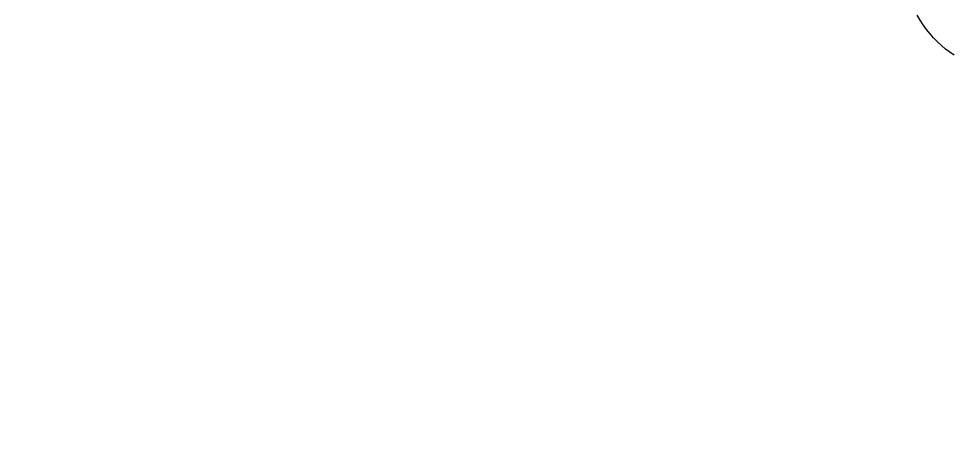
# Model space of a CAD drawing. Header units: millimetres. Extents: x 10665 to 29906, y -6125 to 7364.
# Drawn here: x 21753 to 22910, y -2535 to -2002 of the extents above; entities that cross this region are included whole.
import ezdxf

# ---------------------------------------------------------------- set-up
doc = ezdxf.new("R2010")
doc.units = ezdxf.units.MM
for name, color, linetype in [('DIKOM_ОБЪЕКТ', 7, 'Continuous'), ('DIKOM_РАЗМЕР_ЗОНА', 7, 'Continuous'), ('DIKOM_РАЗМЕР_ОБЪЕКТА', 7, 'Continuous')]:
    doc.layers.add(name, color=color, linetype=linetype)
doc.styles.add('style1', font='arial.ttf', dxfattribs={"width": 0.8})
doc.dimstyles.new('1-50', dxfattribs={"dimtxt": 300, "dimasz": 200, "dimexe": 100, "dimexo": 0, "dimgap": 100, "dimtad": 1, "dimdec": 0, "dimtxsty": 'style1', "dimcen": 0, "dimclrd": 7, "dimclre": 7, "dimadec": 1, "dimazin": 2, "dimtfac": 1, "dimtdec": 0, "dimtmove": 1, "dimatfit": 3, "dimfxl": 0, "dimlwd": 25, "dimlwe": 18, "dimarcsym": 0})

# ---------------------------------------------------------------- blocks, each defined once
blk = doc.blocks.new('*D15')
at = {"layer": 'Defpoints', "color": 0, "transparency": 16777216}
for p in [(20416.8, 4419), (19675.9, -4001.4), (28567.5, -4001.4)]:
    blk.add_point(p, dxfattribs=at)
at = {"layer": 'DIKOM_РАЗМЕР_ОБЪЕКТА', "color": 7, "lineweight": 18, "transparency": 16777216}
for p, q in [((20416.8, 4419), (28667.5, 4419)), ((19675.9, -4001.4), (28667.5, -4001.4))]:
    blk.add_line(p, q, dxfattribs=at)
at = {"layer": 'DIKOM_РАЗМЕР_ОБЪЕКТА', "color": 7, "lineweight": 25, "transparency": 16777216}
blk.add_line((28567.5, 4219), (28567.5, -3801.4), dxfattribs=at)
at = {"layer": 'DIKOM_РАЗМЕР_ОБЪЕКТА', "color": 7, "transparency": 16777216}
for points in [[(28534.2, 4219), (28600.8, 4219), (28567.5, 4419)], [(28534.2, -3801.4), (28600.8, -3801.4), (28567.5, -4001.4)]]:
    blk.add_solid(points, dxfattribs=at)
at = {"layer": 'DIKOM_РАЗМЕР_ОБЪЕКТА', "color": 0, "transparency": 16777216, "insert": (28248, -1553.3), "char_height": 300, "attachment_point": 5, "rotation": 90, "style": 'style1'}
blk.add_mtext('8400', dxfattribs=at)
blk = doc.blocks.new('*D13')
at = {"layer": 'Defpoints', "color": 0, "transparency": 16777216}
for p in [(20470.8, 6542.6), (29806, 6542.6), (19621.9, -6125)]:
    blk.add_point(p, dxfattribs=at)
at = {"layer": 'DIKOM_РАЗМЕР_ЗОНА', "color": 7, "lineweight": 18, "transparency": 16777216}
for p, q in [((20470.8, 6542.6), (29906, 6542.6)), ((19621.9, -6125), (29906, -6125))]:
    blk.add_line(p, q, dxfattribs=at)
at = {"layer": 'DIKOM_РАЗМЕР_ЗОНА', "color": 7, "lineweight": 25, "transparency": 16777216}
blk.add_line((29806, -5925), (29806, 6342.6), dxfattribs=at)
at = {"layer": 'DIKOM_РАЗМЕР_ЗОНА', "color": 7, "transparency": 16777216}
for points in [[(29772.7, 6342.6), (29839.3, 6342.6), (29806, 6542.6)], [(29772.7, -5925), (29839.3, -5925), (29806, -6125)]]:
    blk.add_solid(points, dxfattribs=at)
at = {"layer": 'DIKOM_РАЗМЕР_ЗОНА', "color": 0, "transparency": 16777216, "insert": (29552.8, 208.8), "char_height": 300, "attachment_point": 5, "rotation": 90, "style": 'style1'}
blk.add_mtext('12650', dxfattribs=at)

msp = doc.modelspace()

# ---------------------------------------------------------------- linework, layer by layer
at = {"layer": 'DIKOM_ОБЪЕКТ', "color": 7, "linetype": 'Continuous', "lineweight": 15, "flags": 128}
msp.add_lwpolyline([(22911.5, -2047.4), (22906, -2043.7), (22900.7, -2039.7), (22895.6, -2035.4), (22890.7, -2030.8), (22885.9, -2025.9), (22881.4, -2020.8), (22877.1, -2015.4), (22873.1, -2009.8), (22869.2, -2004), (22865.7, -1997.9)], dxfattribs=at)

# ---------------------------------------------------------------- dimensions: what is measured, and where the dimension line sits
at = {"layer": 'DIKOM_РАЗМЕР_ЗОНА'}
dim = msp.add_linear_dim(base=(29806, 6542.6), p1=(19621.9, -6125), p2=(20470.8, 6542.6), angle=90, text='12650', dimstyle='1-50', dxfattribs=at)
dim.commit()
dim.dimension.update_dxf_attribs({"geometry": '*D13', "text_midpoint": (29806, 208.8), "dimtype": 160})
at = {"layer": 'DIKOM_РАЗМЕР_ОБЪЕКТА'}
dim = msp.add_linear_dim(base=(28567.5, -4001.4), p1=(20416.8, 4419), p2=(19675.9, -4001.4), angle=90, text='8400', dimstyle='1-50', dxfattribs=at)
dim.commit()
dim.dimension.update_dxf_attribs({"geometry": '*D15', "text_midpoint": (28501.1, -1553.3), "dimtype": 160})

doc.saveas('drawing.dxf')
